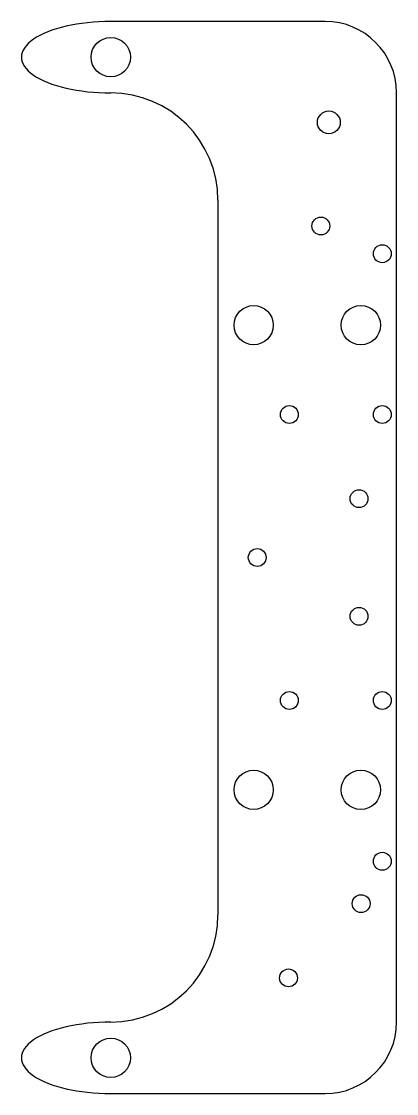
# Model space of a CAD drawing. Header units: millimetres. Extents: x -132 to -80, y -75 to 75.
import ezdxf

# ---------------------------------------------------------------- set-up
doc = ezdxf.new("R2010")
doc.units = ezdxf.units.MM
doc.layers.get('0').update_dxf_attribs({"linetype": 'CONTINUOUS'})

msp = doc.modelspace()

# ---------------------------------------------------------------- linework, layer by layer
for p, q in [((-105, 75), (-120, 75)), ((-90, 75), (-105, 75)), ((-80, -65), (-80, 65)), ((-105, 50), (-105, -50)), ((-120, -75), (-105, -75)), ((-105, -75), (-90, -75))]:
    msp.add_line(p, q)
for centre, radius in [((-120, 70), 2.75), ((-89.48, 60.87), 1.6), ((-90.59, 46.38), 1.25), ((-82, 42.5), 1.25), ((-100, 32.5), 2.75), ((-85, 32.5), 2.75), ((-95, 20), 1.25), ((-82, 20), 1.25), ((-85.25, 8.23), 1.25), ((-99.5, 0), 1.25), ((-85.25, -8.23), 1.25), ((-95, -20), 1.25), ((-82, -20), 1.25), ((-100, -32.5), 2.75), ((-85, -32.5), 2.75), ((-82, -42.5), 1.25), ((-84.96, -48.43), 1.25), ((-95.12, -58.82), 1.25), ((-120, -70), 2.75)]:
    msp.add_circle(centre, radius)
for centre, radius, start, end in [((-90, 65), 10, 0, 90), ((-120, 50), 15, 0, 90), ((-120, -50), 15, -90, 0), ((-90, -65), 10, -90, 0)]:
    msp.add_arc(centre, radius, start, end)
for centre, major_axis, start_param, end_param in [((-120, 70), (-12.5, 0), 4.712389, 7.853982), ((-120, -70), (12.5, 0), 1.570796, 4.712389)]:
    msp.add_ellipse(centre, major_axis=major_axis, ratio=0.4, start_param=start_param, end_param=end_param)

doc.saveas('drawing.dxf')
